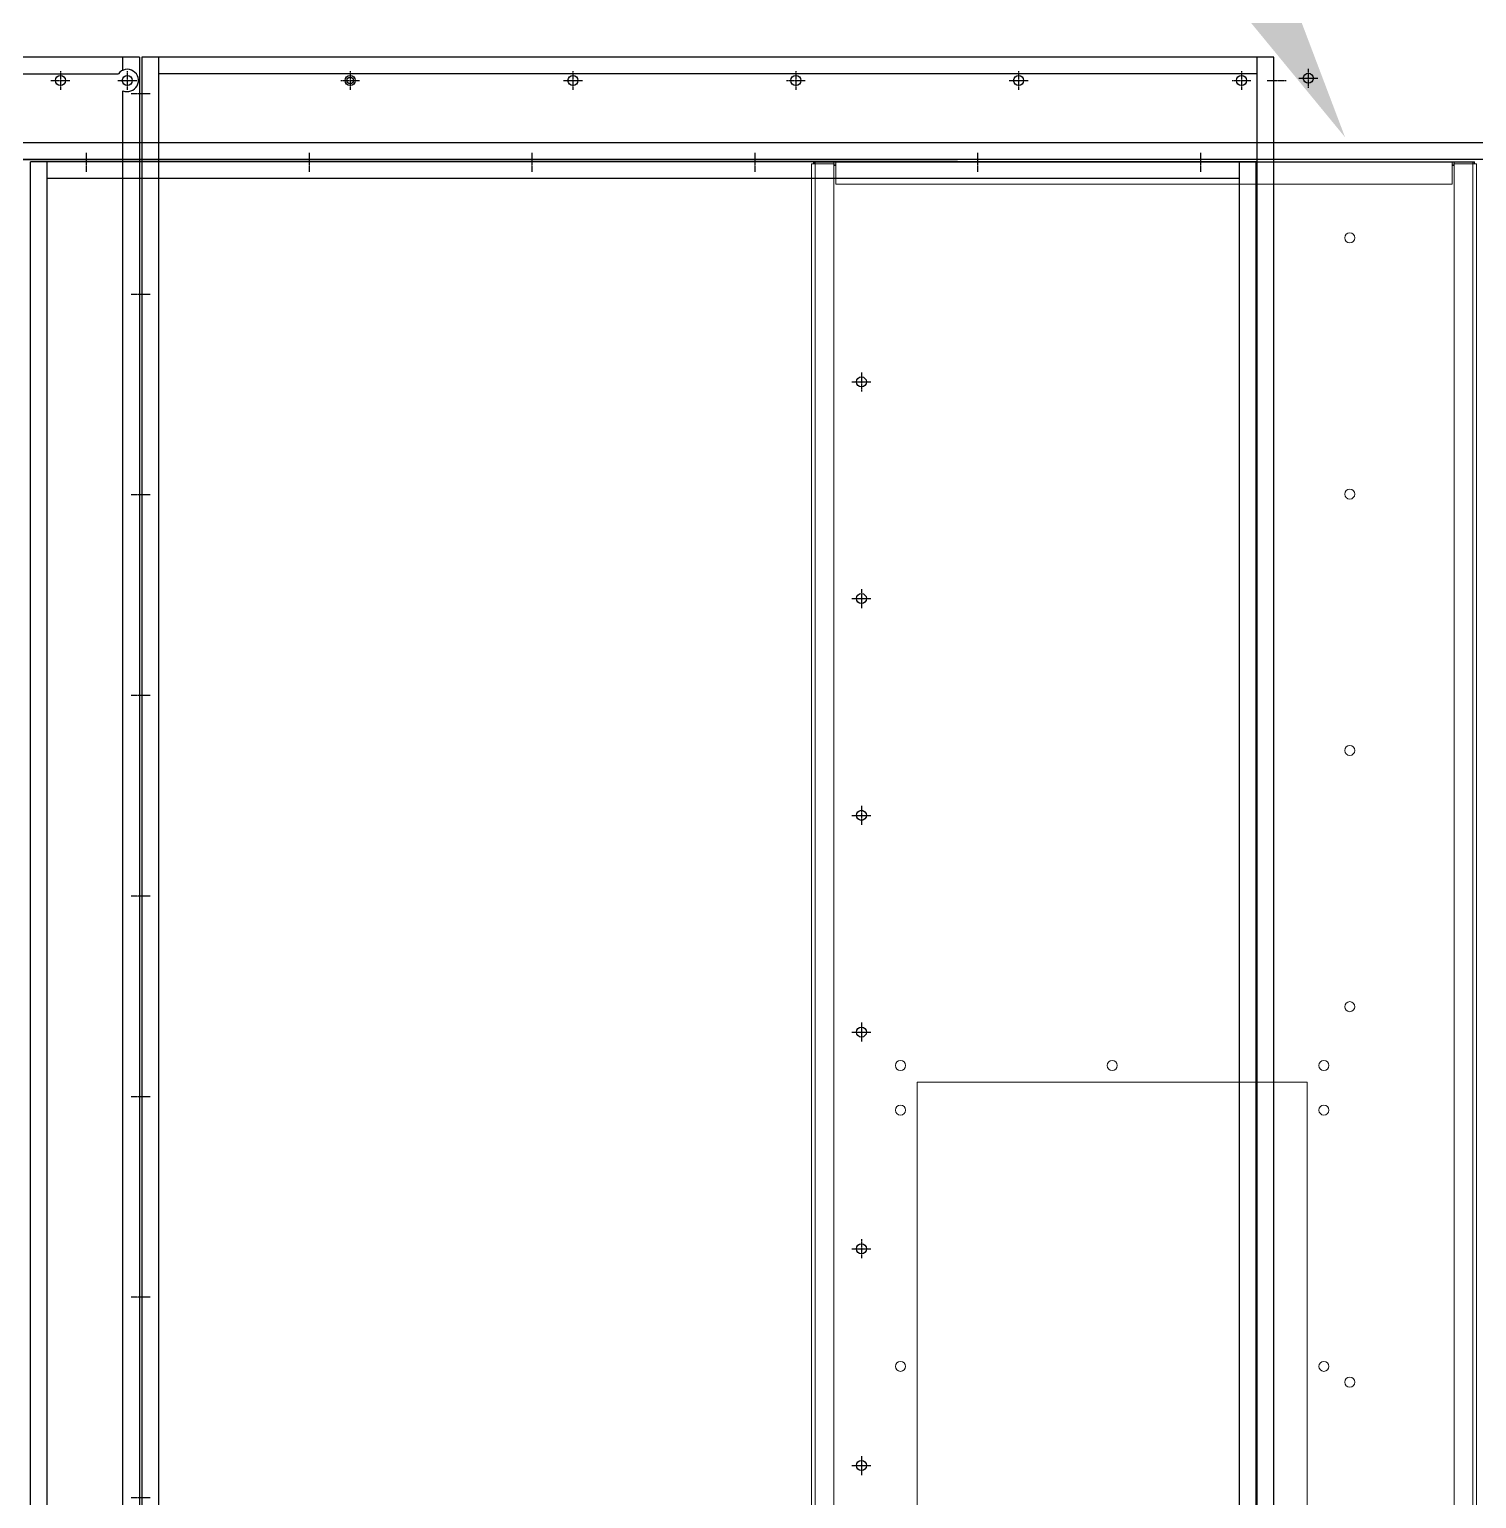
# Model space of a CAD drawing. Header units: millimetres. Extents: x 9871 to 39278, y 5493 to 26288.
# Drawn here: x 21234 to 22533, y 13109 to 14427 of the extents above; entities that cross this region are included whole.
import ezdxf
from ezdxf import colors
from ezdxf.entities.mleader import LeaderData, LeaderLine
from ezdxf.math import Vec2, Vec3

# ---------------------------------------------------------------- set-up
doc = ezdxf.new("R2010")
doc.units = ezdxf.units.MM
doc.linetypes.add('CENTER', pattern=[2, 1.25, -0.25, 0.25, -0.25])
doc.layers.add('center', color=1, linetype='CENTER')
doc.layers.add('냉각탑_dim', color=1, linetype='Continuous')
doc.styles.get("Standard").update_dxf_attribs({"font": 'arial.ttf'})

# ---------------------------------------------------------------- blocks, each defined once
blk = doc.blocks.new('A$C1F404FBA')
for p, q in [((9.5, 2586), (9.5, 0)), ((1025.5, 2586), (9.5, 2586)), ((24.5, 2586), (24.5, 0)), ((1010.5, 0), (1010.5, 2586)), ((1025.5, 0), (1025.5, 2586)), ((1010.5, 2571), (24.5, 2571))]:
    blk.add_line(p, q)
at = {"color": 7}
for centre in [(196.5, 2565), (396.5, 2565), (596.5, 2565), (796.5, 2565), (996.5, 2565)]:
    blk.add_circle(centre, 4.5, dxfattribs=at)
at = {"color": 1}
blk.add_circle((196.5, 2565), 3, dxfattribs=at)
at = {"layer": 'center', "color": 1}
for p, q in [((196.5, 2573.5), (196.5, 2556.5)), ((196.5, 2573.5), (196.5, 2556.5)), ((396.5, 2573.5), (396.5, 2556.5)), ((596.5, 2573.5), (596.5, 2556.5)), ((796.5, 2573.5), (796.5, 2556.5)), ((996.5, 2573.5), (996.5, 2556.5)), ((188, 2565), (205, 2565)), ((188, 2565), (205, 2565)), ((388, 2565), (405, 2565)), ((588, 2565), (605, 2565)), ((788, 2565), (805, 2565)), ((988, 2565), (1005, 2565)), ((1019.5, 2565), (1036.5, 2565))]:
    blk.add_line(p, q, dxfattribs=at)
at = {"layer": 'center'}
for p, q in [((17, 2553), (0, 2553)), ((17, 2373), (0, 2373)), ((17, 2193), (0, 2193)), ((17, 2013), (0, 2013)), ((17, 1833), (0, 1833)), ((17, 1653), (0, 1653)), ((17, 1473), (0, 1473)), ((17, 1293), (0, 1293))]:
    blk.add_line(p, q, dxfattribs=at)
blk = doc.blocks.new('A$C25707C5C')
for p, q in [((1100, 2586), (0, 2586)), ((1085, 2574.2), (1085, 2586)), ((1100, 2586), (1100, 0)), ((15, 2571), (1081, 2571)), ((1085, 0), (1085, 2555.8))]:
    blk.add_line(p, q)
for centre in [(1029, 2565), (1089, 2565)]:
    blk.add_circle(centre, 4.5)
blk.add_arc((1089, 2565), 10, 246.4181, 143.1301)
at = {"layer": 'center', "color": 1}
for p, q in [((1029, 2573.5), (1029, 2556.5)), ((1089, 2573.5), (1089, 2556.5)), ((1020.5, 2565), (1037.5, 2565)), ((1080.5, 2565), (1097.5, 2565))]:
    blk.add_line(p, q, dxfattribs=at)
at = {"layer": 'center'}
for p, q in [((1109.5, 2553), (1092.5, 2553)), ((1109.5, 2373), (1092.5, 2373)), ((1109.5, 2193), (1092.5, 2193)), ((1109.5, 2013), (1092.5, 2013)), ((1109.5, 1833), (1092.5, 1833)), ((1109.5, 1653), (1092.5, 1653)), ((1109.5, 1473), (1092.5, 1473)), ((1109.5, 1293), (1092.5, 1293))]:
    blk.add_line(p, q, dxfattribs=at)
blk = doc.blocks.new('A$C598110FA')
for p, q in [((0, 9.5), (0, 2265.5)), ((0, 9.5), (0, 2265.5)), ((1100, 2265.5), (0, 2265.5)), ((15, 9.5), (15, 2265.5)), ((1100, 2265.5), (1058, 2265.5)), ((1085, 9.5), (1085, 2265.5)), ((1085, 9.5), (1085, 2265.5)), ((1100, 9.5), (1100, 2265.5)), ((1100, 9.5), (1100, 2265.5)), ((1100, 9.5), (1100, 2265.5)), ((1100, 9.5), (1100, 2265.5)), ((1100, 9.5), (1100, 2265.5)), ((1100, 9.5), (1100, 2265.5)), ((1085, 2250.5), (15, 2250.5))]:
    blk.add_line(p, q)
at = {"layer": 'center'}
for p, q in [((50, 2273.5), (50, 2256.5)), ((250, 2273.5), (250, 2256.5)), ((450, 2273.5), (450, 2256.5)), ((650, 2273.5), (650, 2256.5)), ((850, 2273.5), (850, 2256.5)), ((1050, 2273.5), (1050, 2256.5)), ((1050, 2273.5), (1050, 2256.5))]:
    blk.add_line(p, q, dxfattribs=at)
blk = doc.blocks.new('A$C799753AE')
for p, q in [((3385, 26), (15, 26)), ((3400, 11), (0, 11)), ((142, 11), (1934, 11))]:
    blk.add_line(p, q)
blk.add_circle((2249, 84), 4.5)
blk.add_circle((2249, 84), 4.5)
at = {"layer": 'center'}
for p, q in [((2249, 92.5), (2249, 75.5)), ((2240.5, 84), (2257.5, 84))]:
    blk.add_line(p, q, dxfattribs=at)
blk = doc.blocks.new('A$C3EF34ACE')
at = {"color": 7, "lineweight": 13, "ltscale": 0.0015}
for p, q in [((2.9, 2256), (2, 2256)), ((595, 2256), (594.1, 2256))]:
    blk.add_line(p, q, dxfattribs=at)
at = {"color": 7, "lineweight": 13, "ltscale": 0.002833}
for p, q in [((2, 2254.3), (2, 2256)), ((2.9, 2254.3), (2.9, 2256)), ((594.1, 2256), (594.1, 2254.3)), ((595, 2254.3), (595, 2256))]:
    blk.add_line(p, q, dxfattribs=at)
at = {"color": 7}
blk.add_line((2, 2256), (595, 2256), dxfattribs=at)
at = {"color": 7, "lineweight": 13, "ltscale": 0.031833}
for p, q in [((2.9, 2256), (22, 2256)), ((575, 2256), (594.1, 2256))]:
    blk.add_line(p, q, dxfattribs=at)
at = {"color": 7, "lineweight": 13}
for p, q in [((3.4, 2256), (3.4, 830)), ((20, 3.4), (20, 2256)), ((577, 2256), (577, 1.7)), ((593.6, 1.7), (593.6, 2256)), ((0, 2254.3), (0, 1.7)), ((597, 1.7), (597, 2254.3)), ((95, 1430), (95, 230)), ((95, 1430), (445, 1430)), ((445, 1430), (445, 230)), ((3.4, 1270), (3.4, 3.4))]:
    blk.add_line(p, q, dxfattribs=at)
at = {"color": 7, "lineweight": 13, "ltscale": 0.011337}
for p, q in [((22, 2236), (22, 2256)), ((575, 2236), (575, 2256))]:
    blk.add_line(p, q, dxfattribs=at)
at = {"color": 7, "lineweight": 13, "ltscale": 0.005667}
for p, q in [((22, 2252.6), (22, 2256)), ((575, 2252.6), (575, 2256)), ((3.4, 2254.3), (0, 2254.3)), ((593.6, 2254.3), (597, 2254.3))]:
    blk.add_line(p, q, dxfattribs=at)
at = {"color": 7, "lineweight": 13, "ltscale": 0.003333}
for p, q in [((22, 2256), (22, 2254)), ((22, 2254), (20, 2254)), ((22, 2252.6), (20, 2252.6)), ((577, 2254), (575, 2254)), ((577, 2252.6), (575, 2252.6))]:
    blk.add_line(p, q, dxfattribs=at)
at = {"color": 7, "lineweight": 13, "ltscale": 0.000512635}
blk.add_line((575, 2256), (575, 2255.7), dxfattribs=at)
at = {"color": 7, "lineweight": 13, "ltscale": 0.027667}
for p, q in [((3.4, 2254.3), (20, 2254.3)), ((577, 2254.3), (593.6, 2254.3))]:
    blk.add_line(p, q, dxfattribs=at)
at = {"color": 7, "lineweight": 13, "ltscale": 0.283333}
blk.add_line((22, 2236), (575, 2236), dxfattribs=at)
at = {"color": 7, "lineweight": 13}
for centre in [(483.2, 2187.8), (483.2, 1957.8), (483.2, 1727.8), (483.2, 1497.8), (80, 1445), (270, 1445), (460, 1445), (80, 1405), (460, 1405), (80, 1175), (460, 1175), (483.2, 1160.8)]:
    blk.add_circle(centre, 4.5, dxfattribs=at)
for centre in [(44.9, 2058.5), (44.9, 1864), (44.9, 1669.5), (44.9, 1475), (44.9, 1280.5), (44.9, 1086)]:
    blk.add_circle(centre, 4.5)
at = {"layer": 'center'}
for p, q in [((36.4, 2058.5), (53.4, 2058.5)), ((44.9, 2067), (44.9, 2050)), ((44.9, 1872.5), (44.9, 1855.5)), ((36.4, 1864), (53.4, 1864)), ((44.9, 1678), (44.9, 1661)), ((36.4, 1669.5), (53.4, 1669.5)), ((44.9, 1483.5), (44.9, 1466.5)), ((36.4, 1475), (53.4, 1475)), ((36.4, 1280.5), (53.4, 1280.5)), ((44.9, 1289), (44.9, 1272)), ((44.9, 1094.5), (44.9, 1077.5)), ((36.4, 1086), (53.4, 1086))]:
    blk.add_line(p, q, dxfattribs=at)
blk = doc.blocks.new('1')
at = {"color": 7}
for name, p in [('A$C799753AE', (20133.3, 14299.4)), ('A$C598110FA', (21235.4, 12042.9)), ('A$C3EF34ACE', (21936.3, 12052.4))]:
    blk.add_blockref(name, p, dxfattribs=at)
for name, p in [('A$C25707C5C', (20233.3, 11816.4)), ('A$C1F404FBA', (21325.8, 11816.4))]:
    blk.add_blockref(name, p)

msp = doc.modelspace()

# ---------------------------------------------------------------- block references
msp.add_blockref('1', (0, 0))

# ---------------------------------------------------------------- leaders
at = {"layer": '냉각탑_dim', "lineweight": -3}
ml = msp.add_multileader_mtext('Standard', dxfattribs=at)
ml.set_content('')
ml.set_leader_properties(color=256)
ml.build(insert=Vec2(0, 0))
ml.multileader.update_dxf_attribs({"text_right_attachment_type": 6, "dogleg_length": 5, "arrow_head_size": 199.5, "scale": 30})
ctx = ml.context
ctx.base_point, ctx.scale, ctx.char_height, ctx.arrow_head_size, ctx.landing_gap_size, ctx.plane_origin = Vec3(21572.2, 15441.2), 30, 7.18, 199.5, 3.59, Vec3(22164.1, 14954.3)
ctx.right_attachment, ctx.text_align_type = 6, 2
notes = []
notes.append((ctx, [(0, (1, 1, 0), (21771.7, 15441.2), (-1, 0), 199.5, [(0, [(22415.3, 14330.4)], 0, [])])]))
ctx.mtext, ml.multileader.dxf.content_type = None, 0
for ctx, leaders in notes:
    for number, flags, end, landing, length, lines in leaders:
        leader = LeaderData()
        leader.index, (leader.has_last_leader_line, leader.has_dogleg_vector, leader.attachment_direction) = number, flags
        leader.last_leader_point, leader.dogleg_vector, leader.dogleg_length = Vec3(end), Vec3(landing), length
        for number, points, colour, breaks in lines:
            line = LeaderLine()
            line.index, line.vertices, line.color, line.breaks = number, Vec3.list(points), colors.encode_raw_color(colour), breaks
            leader.lines.append(line)
        ctx.leaders.append(leader)

doc.saveas('drawing.dxf')
